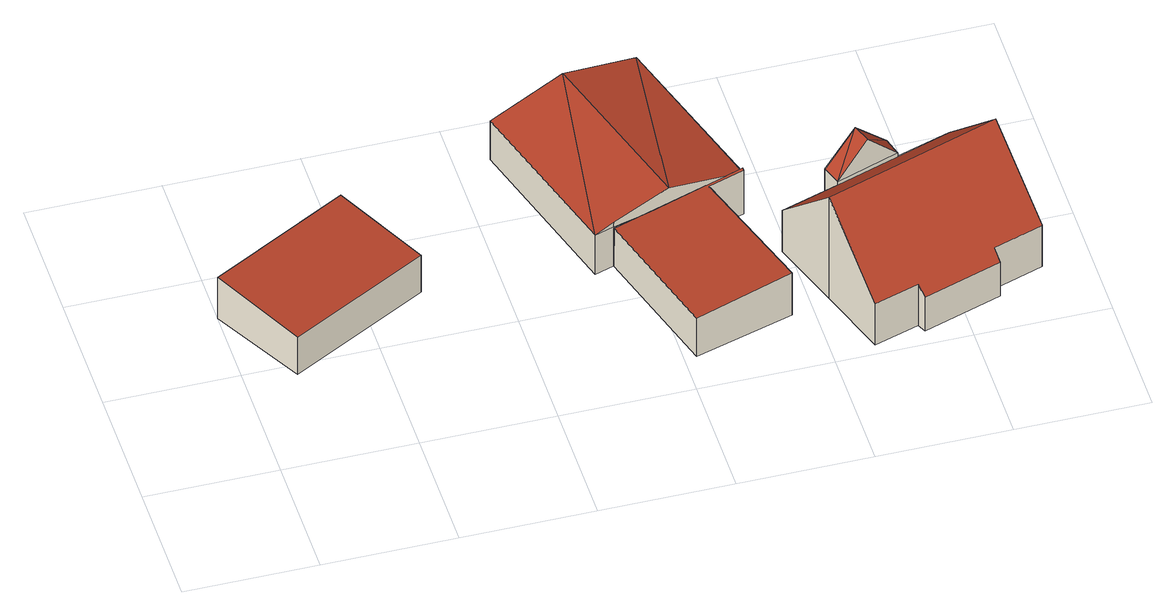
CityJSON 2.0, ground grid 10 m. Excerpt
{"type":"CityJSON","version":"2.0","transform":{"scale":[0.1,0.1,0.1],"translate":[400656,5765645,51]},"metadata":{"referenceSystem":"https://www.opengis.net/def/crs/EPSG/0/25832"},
"CityObjects":{
"building1":{"type":"Building","attributes":{"Gemeindeschluessel":"05515000","Geometrietyp2DReferenz":"3000","function":"31001_1000","roofType":"2100","measuredHeight":3.89},"address":[{"country":"Germany","locality":"Münster","thoroughfareNumber":"118","thoroughfareName":"Leiferdingweg"}],"geometry":[{"type":"Solid","lod":"2","boundaries":[[[[0,1,2,3]],[[4,5,1,0]],[[6,7,5,4]],[[3,2,7,6]],[[4,0,3,6]],[[1,5,7,2]]]],"semantics":{"surfaces":[{"type":"WallSurface"},{"type":"RoofSurface"},{"type":"GroundSurface"}],"values":[[0,0,0,0,1,2]]}}]},
"building2":{"type":"Building","attributes":{"Gemeindeschluessel":"05515000","Geometrietyp2DReferenz":"3000","function":"31001_2700"},"children":["building2-1","building2-2"]},
"building2-1":{"type":"BuildingPart","attributes":{"roofType":"2100","measuredHeight":4.12},"parents":["building2"],"geometry":[{"type":"Solid","lod":"2","boundaries":[[[[8,9,10,11,12]],[[13,14,9,8]],[[15,16,14,13]],[[17,18,16,15]],[[19,20,18,17]],[[17,15,13,8,12,21,22,19]],[[9,14,16,18,20,10]],[[21,12,11]],[[20,19,22,11,10]],[[22,21,11]]]],"semantics":{"surfaces":[{"type":"WallSurface"},{"type":"RoofSurface"},{"type":"GroundSurface"},{"type":"ClosureSurface"}],"values":[[0,0,0,0,0,1,2,0,3,3]]}}]},
"building2-2":{"type":"BuildingPart","attributes":{"roofType":"3100","measuredHeight":5.21},"parents":["building2"],"geometry":[{"type":"Solid","lod":"2","boundaries":[[[[23,24,25,26]],[[11,10,24,23]],[[27,28,20,19,29]],[[26,25,28,27]],[[27,30,31,32]],[[32,26,27]],[[31,21,11,23]],[[23,32,31]],[[30,27,29]],[[32,23,26]],[[24,10,20,28,25]],[[22,29,19]],[[10,11,22,19,20]],[[30,29,22,21,31]],[[22,11,21]]]],"semantics":{"surfaces":[{"type":"WallSurface"},{"type":"RoofSurface"},{"type":"GroundSurface"},{"type":"ClosureSurface"}],"values":[[0,0,0,0,1,1,1,1,0,0,2,0,3,0,3]]}}]},
"building3":{"type":"Building","attributes":{"Gemeindeschluessel":"05515000","Geometrietyp2DReferenz":"3000","function":"51009_1610","roofType":"3100","measuredHeight":6.8},"geometry":[{"type":"Solid","lod":"2","boundaries":[[[[33,34,35,36]],[[37,38,34,33]],[[39,40,38,37]],[[36,35,40,39]],[[33,41,37]],[[39,42,36]],[[41,33,36]],[[36,42,41]],[[37,41,42]],[[42,39,37]],[[34,38,40,35]]]],"semantics":{"surfaces":[{"type":"WallSurface"},{"type":"RoofSurface"},{"type":"GroundSurface"}],"values":[[0,0,0,0,0,0,1,1,1,1,2]]}}]},
"building4":{"type":"Building","attributes":{"Gemeindeschluessel":"05515000","Geometrietyp2DReferenz":"3000","function":"31001_1000","roofType":"3100","measuredHeight":9.56},"address":[{"country":"Germany","locality":"Münster","thoroughfareNumber":"120","thoroughfareName":"Leiferdingweg"}],"geometry":[{"type":"Solid","lod":"2","boundaries":[[[[43,44,34,45]],[[46,47,44,43]],[[48,49,47,46]],[[50,51,49,48]],[[52,53,51,50]],[[54,55,53,52]],[[56,57,55,54]],[[58,59,57,56]],[[60,61,59,58]],[[62,63,61,60]],[[64,38,63,62]],[[45,34,38,64]],[[58,56,54,52,50,48,46,60]],[[43,45,64,62,60,46]],[[44,47,49,51,53,55,57,59,61,63,38,34]]]],"semantics":{"surfaces":[{"type":"WallSurface"},{"type":"RoofSurface"},{"type":"GroundSurface"}],"values":[[0,0,0,0,0,0,0,0,0,0,0,0,1,1,2]]}}]}
},
"vertices":[
[143,147,44],[143,147,9],[105,217,9],[105,217,48],[38,90,44],[38,90,9],[0,160,48],[0,160,9],
[380,162,50],[380,162,9],[380,165,9],[380,165,46],[380,165,50],[353,154,49],[353,154,9],[384,54,49],[384,54,9],[309,32,45],[309,32,9],[279,136,45],[279,136,9],[367,161,49],[299,141,46],
[341,297,46],[341,297,9],[226,263,9],[226,263,46],[264,131,46],[264,131,9],[279,136,46],[279,136,50],[322,148,61],[283,280,61],
[487,148,52],[487,148,10],[483,162,10],[483,162,52],[439,131,52],[439,131,10],[434,146,52],[434,146,10],[463,140,78],[458,154,78],
[528,161,49],[528,161,10],[487,148,49],[546,107,106],[546,107,10],[564,53,49],[564,53,10],[526,40,49],[526,40,10],[528,32,42],[528,32,10],[468,12,42],[468,12,10],[465,19,49],[465,19,10],[431,8,49],[431,8,10],[413,62,106],[413,62,10],[395,117,49],[395,117,10],[439,131,49]
]}
